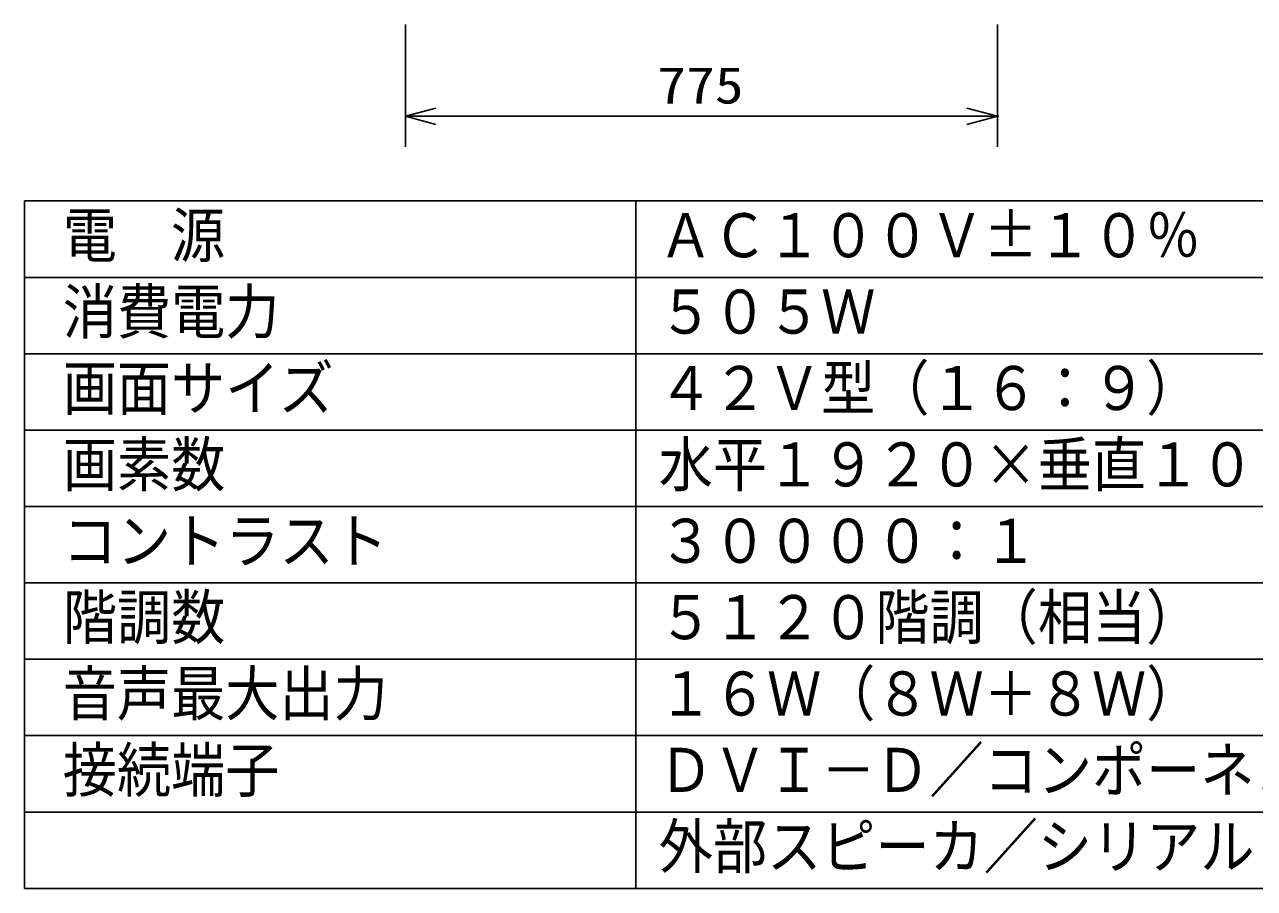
# Model space of a CAD drawing. Units: millimetres, scale not verified. Extents: x -63 to 63, y -57 to 57.
# Drawn here: x -62.5 to 18, y -56.5 to 0 of the extents above; entities that cross this region are included whole.
import ezdxf
from ezdxf.enums import TextEntityAlignment as Align

# ---------------------------------------------------------------- set-up
doc = ezdxf.new("R2010")
doc.units = ezdxf.units.MM
doc.header["$LTSCALE"] = 0.190236
doc.header["$PDMODE"] = 32
doc.header["$PDSIZE"] = 0.0951
for name, color, linetype in [('0-2_SUNPO', 3, 'Continuous'), ('0-3_TOUROKU', 7, 'Continuous'), ('0-4_MOJI1', 2, 'Continuous'), ('0-5_WAKU', 1, 'Continuous')]:
    doc.layers.add(name, color=color, linetype=linetype)
doc.styles.add('ＭＳ ゴシック', font='')
doc.styles.get('ＭＳ ゴシック').set_extended_font_data('MS Gothic')

# ---------------------------------------------------------------- blocks, each defined once
blk = doc.blocks.new('_OPEN30')
at = {"layer": '0-3_TOUROKU'}
blk.add_line((0, 0), (-1, 0), dxfattribs=at)
blk.add_lwpolyline([(-1, 0.26795), (0, 0), (-1, -0.26795)], dxfattribs=at)

msp = doc.modelspace()

# ---------------------------------------------------------------- linework, layer by layer
at = {"layer": '0-2_SUNPO'}
for p, q in [((-37.5798, 0.0444), (-37.5798, -7.9556)), ((1.1702, 0.0444), (1.1702, -7.9556)), ((-35.5798, -5.9556), (-0.8298, -5.9556))]:
    msp.add_line(p, q, dxfattribs=at)
at = {"layer": '0-3_TOUROKU'}
msp.add_point((1.1702, -5.9556), dxfattribs=at)
at = {"layer": '0-5_WAKU', "color": 4}
for p, q in [((-62.5001, -11.5), (62.5001, -11.5)), ((-62.5001, -11.5), (-62.5001, -56.5001)), ((-22.5, -11.5), (-22.5, -56.5001)), ((62.5001, -56.5001), (-62.5001, -56.5001))]:
    msp.add_line(p, q, dxfattribs=at)
at = {"layer": '0-5_WAKU'}
for p, q in [((-62.5001, -16.5), (62.5001, -16.5)), ((-62.5001, -21.5), (62.5001, -21.5)), ((-62.5001, -26.5), (62.5001, -26.5)), ((-62.5001, -31.5001), (62.5001, -31.5001)), ((-62.5001, -36.5001), (62.5001, -36.5001)), ((-62.5001, -41.5001), (62.5001, -41.5001)), ((-62.5001, -46.5001), (62.5001, -46.5001)), ((-62.5001, -51.5001), (62.5001, -51.5001))]:
    msp.add_line(p, q, dxfattribs=at)

# ---------------------------------------------------------------- block references
at = {"layer": '0-2_SUNPO', "xscale": 2, "yscale": 2, "rotation": 180}
msp.add_blockref('_OPEN30', (-37.5798, -5.9556), dxfattribs=at)
at = {"layer": '0-2_SUNPO', "xscale": 2, "yscale": 2}
msp.add_blockref('_OPEN30', (1.1702, -5.9556), dxfattribs=at)

# ---------------------------------------------------------------- texts
at = {"layer": '0-2_SUNPO', "style": 'ＭＳ ゴシック', "width": 1.15}
msp.add_text('775', height=2.406, dxfattribs=at).set_placement((-21.0919, -5.846), align=Align.BOTTOM_LEFT)
at = {"layer": '0-4_MOJI1', "style": 'ＭＳ ゴシック', "width": 0.9}
for s, height, p in [('電  源', 2.886, (-60.0001, -16.0551)), ('ＡＣ１００Ｖ±１０％\u3000５０Ｈｚ／６０Ｈｚ', 2.887, (-21, -16.0551)), ('消費電力', 2.887, (-60.0001, -21.0552)), ('５０５Ｗ', 2.887, (-21, -21.0552)), ('画面サイズ', 2.887, (-60.0001, -26.0552)), ('４２Ｖ型（１６：９）', 2.887, (-21, -26.0552)), ('画素数', 2.887, (-60.0001, -31.0552)), ('水平１９２０×垂直１０８０\u3000画素', 2.887, (-21, -31.0552)), ('コントラスト', 2.887, (-60.0001, -36.0552)), ('３００００：１', 2.887, (-21, -36.0552)), ('階調数', 2.887, (-60.0001, -41.0552)), ('５１２０階調（相当）', 2.887, (-21, -41.0552)), ('１６Ｗ（８Ｗ＋８Ｗ）', 2.887, (-21, -46.0552)), ('音声最大出力', 2.887, (-60.0001, -46.0552)), ('接続端子', 2.887, (-60.0001, -51.0552)), ('ＤＶＩ－Ｄ／コンポーネントビデオ／ＰＣ', 2.887, (-21, -51.0552)), ('外部スピーカ／シリアル', 2.887, (-21, -56.0552))]:
    msp.add_text(s, height=height, dxfattribs=at).set_placement(p, align=Align.BOTTOM_LEFT)

doc.saveas('drawing.dxf')
